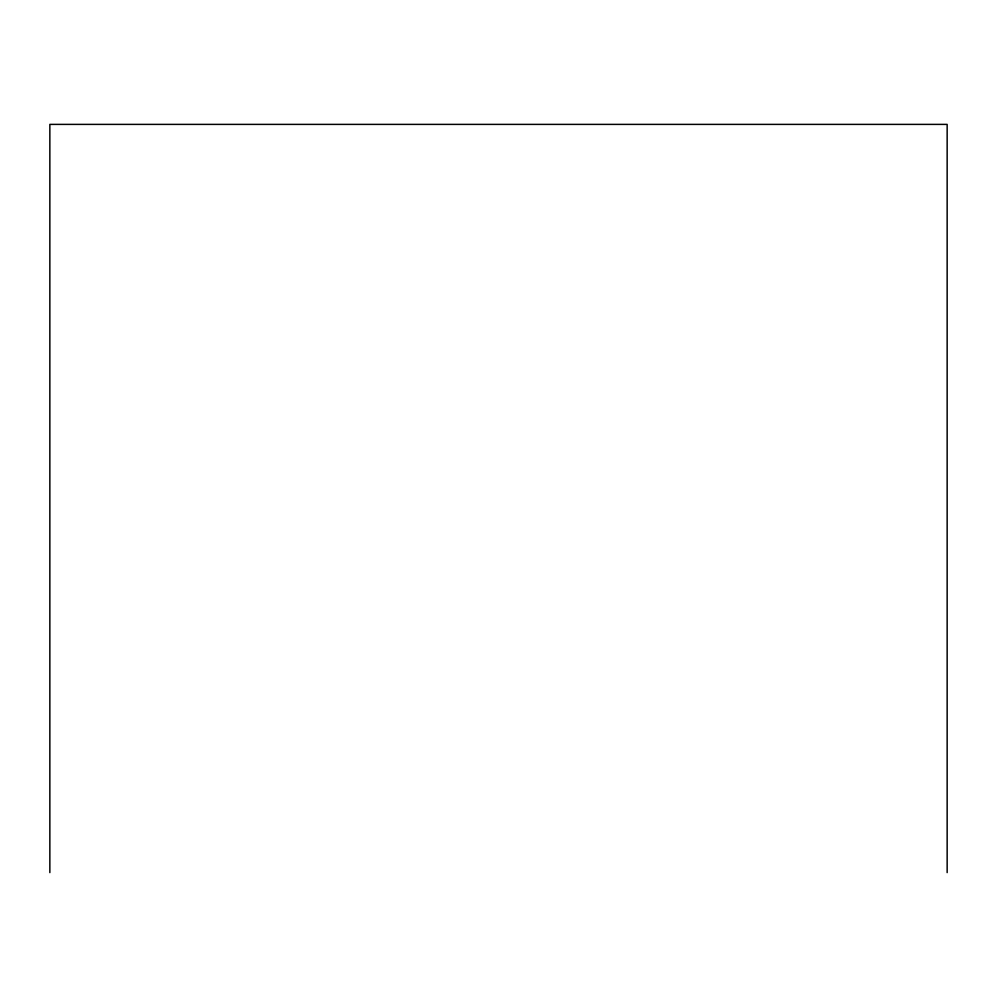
<?xml version="1.0" encoding="UTF-8"?>
<svg xmlns="http://www.w3.org/2000/svg" width="997" height="997" viewBox="0 0 997 997"><rect width="100%" height="100%" fill="white"/><g stroke="black" fill="none" stroke-linecap="round" stroke-linejoin="round"><path stroke-width="1.5" d="M947.15 872.612L947.15 124.388L49.85 124.388L49.85 872.612"/></g></svg>
